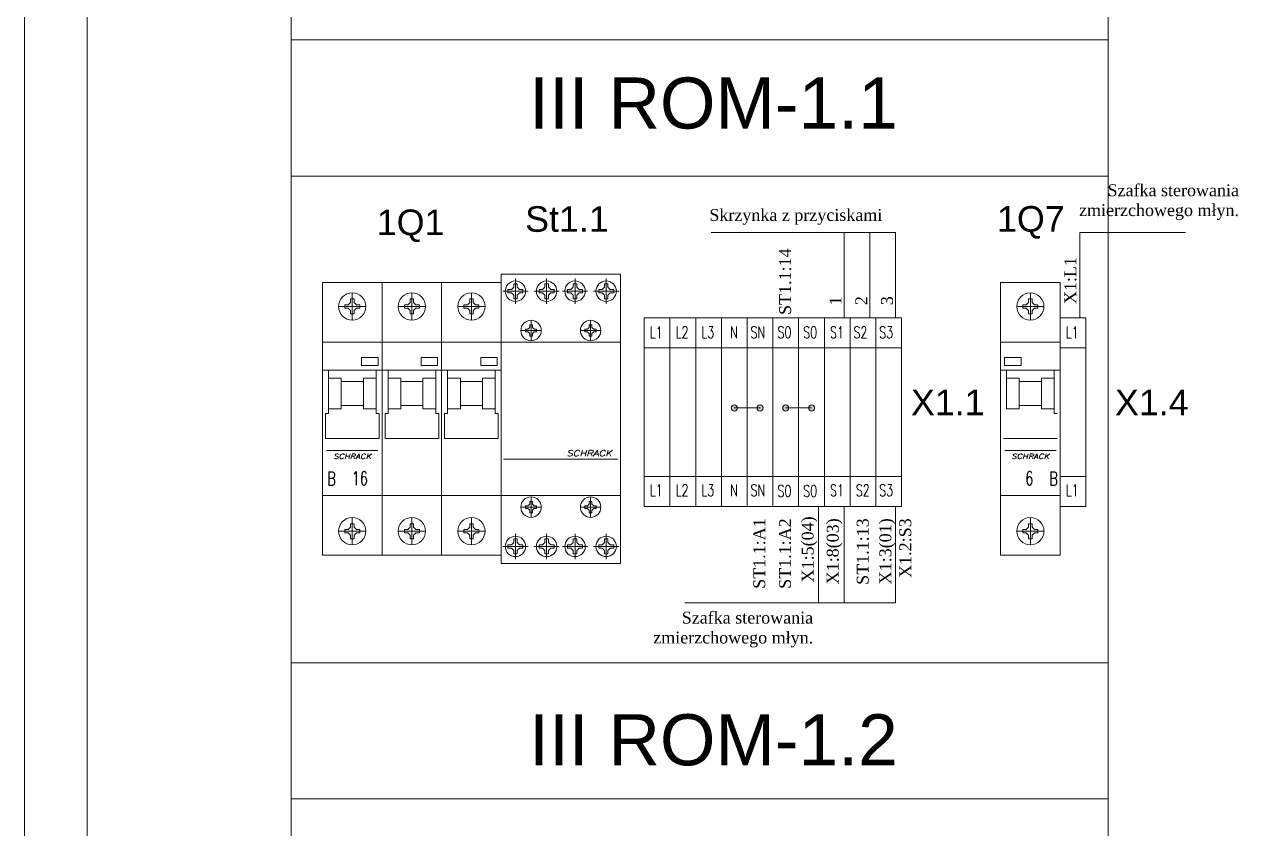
# Model space of a CAD drawing. Header units: millimetres. Extents: x 7130 to 65072, y -4915 to 15466.
# Drawn here: x 53295 to 58365, y 5942 to 9269 of the extents above; entities that cross this region are included whole.
import ezdxf
from ezdxf.enums import TextEntityAlignment as Align

# ---------------------------------------------------------------- set-up
doc = ezdxf.new("R2010")
doc.units = ezdxf.units.MM
doc.header["$LTSCALE"] = 0.3
doc.layers.get('0').update_dxf_attribs({"linetype": 'CONTINUOUS'})
doc.styles.add('Annotative', font='arial.ttf')
doc.styles.add('logo', font='romand.shx', dxfattribs={"oblique": 15, "height": 1.5})
doc.styles.add('OPIS', font='simplex.shx', dxfattribs={"width": 0.7, "height": 4})
doc.styles.get("Standard").update_dxf_attribs({"font": 'romans.shx', "width": 0.7})

msp = doc.modelspace()

# ---------------------------------------------------------------- hatches: boundary and pattern name
at = {"lineweight": 9}
h = msp.add_hatch(dxfattribs=at)
h.set_pattern_fill('ANSI31', color=256, scale=3.522750000000001, angle=45, style=0)
h.set_pattern_definition([(90, (983225643.0854412, 997998657.9204028), (-11.18473125, 2.346622895998962e-15), [])])
h.paths.add_polyline_path([(54690.02858664008, 7891.472536954737), (54690.02858664008, 7858.136560531943), (54758.20241753577, 7858.136560531943), (54758.20241753577, 7891.472536954737)])
h = msp.add_hatch(dxfattribs=at)
h.set_pattern_fill('ANSI31', color=256, scale=3.522750000000001, angle=45, style=0)
h.set_pattern_definition([(90, (983225889.6779413, 997998657.9204028), (-11.18473125, 2.346622895998962e-15), [])])
h.paths.add_polyline_path([(54936.62108664034, 7891.472536954737), (54936.62108664034, 7858.136560531943), (55004.79491753556, 7858.136560531943), (55004.79491753556, 7891.472536954737)])
h = msp.add_hatch(dxfattribs=at)
h.set_pattern_fill('ANSI31', color=256, scale=3.522750000000001, angle=45, style=0)
h.set_pattern_definition([(90, (983226136.2704414, 997998657.9204028), (-11.18473125, 2.346622895998962e-15), [])])
h.paths.add_polyline_path([(55183.21358664014, 7891.472536954737), (55183.21358664014, 7858.136560531943), (55251.38741753582, 7858.136560531943), (55251.38741753582, 7891.472536954737)])
h = msp.add_hatch(dxfattribs=at)
h.set_pattern_fill('ANSI31', color=256, scale=3.522750000000001, angle=45, style=0)
h.set_pattern_definition([(90, (983224919.4125497, 997998657.9204028), (-11.18473125, 2.346622895998962e-15), [])])
h.paths.add_polyline_path([(57351.15800966515, 7891.472536954737), (57351.15800966515, 7858.136560531943), (57419.33184056036, 7858.136560531943), (57419.33184056036, 7891.472536954737)])
h = msp.add_hatch(color=256, dxfattribs=at)
h.dxf.hatch_style = 1
h.paths.add_polyline_path([(56220.026161457, 7682.517952061548, 1), (56245.28586252785, 7682.517952061548, 1)])
h.paths.add_polyline_path([(56326.55412145663, 7682.517952061548, 1), (56351.81382252794, 7682.517952061548, 1)])
h = msp.add_hatch(color=256, dxfattribs=at)
h.dxf.hatch_style = 1
h.paths.add_polyline_path([(56433.08208145719, 7682.517952061548, 1), (56458.34178252757, 7682.517952061548, 1)])
h.paths.add_polyline_path([(56539.61004145682, 7682.517952061548, 1), (56564.86974252766, 7682.517952061548, 1)])

# ---------------------------------------------------------------- linework, layer by layer
for p, q in [((56136.77873939887, 8408.622616363049), (56900.33720115252, 8408.622616363049)), ((56687.28128115233, 8055.352998084942), (56687.28128115233, 8408.622616363049)), ((56793.80924115243, 8055.352998084942), (56793.80924115243, 8408.622616363049)), ((56900.33720115252, 8055.352998084942), (56900.33720115252, 8408.622616363049)), ((57662.9905904099, 8055.352998084942), (57662.9905904099, 8408.622616363049)), ((57662.9905904099, 8408.622616363049), (58100.26598826429, 8408.622616363049)), ((55326.77832409932, 8217.724159424251), (55326.77832409932, 8113.529546092614)), ((55455.76661728608, 8217.724159424251), (55455.76661728608, 8113.529546092614)), ((55573.37082409958, 8217.724159424251), (55573.37082409958, 8113.529546092614)), ((55702.35911728587, 8217.724159424251), (55702.35911728587, 8113.529546092614)), ((54528.19872069272, 7073.91867833602), (54528.19872069272, 8201.198678336019)), ((54528.19872069272, 8201.198678336019), (54774.79122069251, 8201.198678336019)), ((54774.79122069251, 8201.198678336019), (54774.79122069251, 7073.91867833602)), ((54774.79122069251, 7073.91867833602), (54774.79122069251, 8201.198678336019)), ((54774.79122069251, 8201.198678336019), (55021.38372069277, 8201.198678336019)), ((55021.38372069277, 8201.198678336019), (55021.38372069277, 7073.91867833602)), ((55021.38372069277, 8201.198678336019), (55267.97622069303, 8201.198678336019)), ((55267.97622069303, 8201.198678336019), (55267.97622069303, 7073.91867833602)), ((55274.68101743428, 8165.626852758433), (55378.87563076528, 8165.626852758433)), ((55295.77812405775, 8172.883717766817), (55295.77812405775, 8165.626852758433)), ((55309.82305383362, 8172.883717766817), (55295.77812405775, 8172.883717766817)), ((55295.77812405775, 8165.626852758433), (55295.77812405775, 8158.369987750018)), ((55319.52145930153, 8182.582123234461), (55309.82305383362, 8172.883717766817)), ((55319.52145909105, 8196.627052590455), (55319.52145909105, 8182.582123024476)), ((55326.77832409932, 8196.627052590455), (55319.52145909105, 8196.627052590455)), ((55334.03518889804, 8196.627052590455), (55326.77832409932, 8196.627052590455)), ((55334.03518889804, 8182.582123234461), (55334.03518889804, 8196.627052590455)), ((55334.03518889804, 8182.582123234461), (55343.73359436548, 8172.883717766817)), ((55357.77852393134, 8172.883717766817), (55343.73359436548, 8172.883717766817)), ((55357.77852393134, 8165.626852758433), (55357.77852393134, 8172.883717766817)), ((55357.77852393134, 8158.369987750018), (55357.77852393134, 8165.626852758433)), ((55403.66931062011, 8165.626852758433), (55507.86392395158, 8165.626852758433)), ((55424.76641724404, 8172.883717766817), (55424.76641724404, 8165.626852758433)), ((55438.81134701945, 8172.883717766817), (55424.76641724404, 8172.883717766817)), ((55424.76641724404, 8165.626852758433), (55424.76641724404, 8158.369987750018)), ((55448.50975248736, 8182.582123234461), (55438.81134701945, 8172.883717766817)), ((55448.50975227734, 8196.627052590455), (55448.50975227734, 8182.582123024476)), ((55455.76661728608, 8196.627052590455), (55448.50975227734, 8196.627052590455)), ((55463.02348208433, 8196.627052590455), (55455.76661728608, 8196.627052590455)), ((55463.02348208433, 8182.582123234461), (55463.02348208433, 8196.627052590455)), ((55463.02348208433, 8182.582123234461), (55472.72188755177, 8172.883717766817)), ((55486.7668171181, 8172.883717766817), (55472.72188755177, 8172.883717766817)), ((55486.7668171181, 8165.626852758433), (55486.7668171181, 8172.883717766817)), ((55486.7668171181, 8158.369987750018), (55486.7668171181, 8165.626852758433)), ((55521.27351743361, 8165.626852758433), (55625.46813076508, 8165.626852758433)), ((55542.37062405754, 8172.883717766817), (55542.37062405754, 8165.626852758433)), ((55556.41555383388, 8172.883717766817), (55542.37062405754, 8172.883717766817)), ((55542.37062405754, 8165.626852758433), (55542.37062405754, 8158.369987750018)), ((55566.11395930132, 8182.582123234461), (55556.41555383388, 8172.883717766817)), ((55566.11395909131, 8196.627052590455), (55566.11395909131, 8182.582123024476)), ((55573.37082409958, 8196.627052590455), (55566.11395909131, 8196.627052590455)), ((55580.62768889783, 8196.627052590455), (55573.37082409958, 8196.627052590455)), ((55580.62768889783, 8182.582123234461), (55580.62768889783, 8196.627052590455)), ((55580.62768889783, 8182.582123234461), (55590.32609436574, 8172.883717766817)), ((55604.3710239316, 8172.883717766817), (55590.32609436574, 8172.883717766817)), ((55604.3710239316, 8165.626852758433), (55604.3710239316, 8172.883717766817)), ((55604.3710239316, 8158.369987750018), (55604.3710239316, 8165.626852758433)), ((55650.26181061991, 8165.626852758433), (55754.45642395184, 8165.626852758433)), ((55671.35891724384, 8172.883717766817), (55671.35891724384, 8165.626852758433)), ((55685.40384701971, 8172.883717766817), (55671.35891724384, 8172.883717766817)), ((55671.35891724384, 8165.626852758433), (55671.35891724384, 8158.369987750018)), ((55695.10225248715, 8182.582123234461), (55685.40384701971, 8172.883717766817)), ((55695.10225227714, 8196.627052590455), (55695.10225227714, 8182.582123024476)), ((55702.35911728587, 8196.627052590455), (55695.10225227714, 8196.627052590455)), ((55709.61598208459, 8196.627052590455), (55702.35911728587, 8196.627052590455)), ((55709.61598208459, 8182.582123234461), (55709.61598208459, 8196.627052590455)), ((55709.61598208459, 8182.582123234461), (55719.31438755157, 8172.883717766817)), ((55733.35931711789, 8172.883717766817), (55719.31438755157, 8172.883717766817)), ((55733.35931711789, 8165.626852758433), (55733.35931711789, 8172.883717766817)), ((55733.35931711789, 8158.369987750018), (55733.35931711789, 8165.626852758433)), ((57334.5692065084, 7073.91867833602), (57334.5692065084, 8201.198678336019)), ((57581.16170650866, 8201.198678336019), (57334.5692065084, 8201.198678336019)), ((57581.16170650866, 7073.91867833602), (57581.16170650866, 8201.198678336019)), ((54644.23810589459, 8119.516948812059), (54634.53970042669, 8109.818543344416)), ((54644.23810589459, 8133.561878378037), (54644.23810589459, 8119.516948812059)), ((54651.49497069238, 8133.561878378037), (54644.23810589459, 8133.561878378037)), ((54651.49497069238, 8158.925678336003), (54651.49497069238, 8046.19767833603)), ((54658.75183570111, 8133.561878378037), (54651.49497069238, 8133.561878378037)), ((54658.75183570111, 8119.516948602075), (54658.75183570111, 8133.561878378037)), ((54658.7518354911, 8119.516948812059), (54668.45024095854, 8109.818543344416)), ((54890.83060589439, 8119.516948812059), (54881.13220042695, 8109.818543344416)), ((54890.83060589439, 8133.561878378037), (54890.83060589439, 8119.516948812059)), ((54898.08747069264, 8133.561878378037), (54890.83060589439, 8133.561878378037)), ((54898.08747069264, 8158.925678336003), (54898.08747069264, 8046.19767833603)), ((54905.34433570091, 8133.561878378037), (54898.08747069264, 8133.561878378037)), ((54905.34433570091, 8119.516948602075), (54905.34433570091, 8133.561878378037)), ((54905.3443354909, 8119.516948812059), (54915.0427409588, 8109.818543344416)), ((55137.42310589465, 8119.516948812059), (55127.72470042674, 8109.818543344416)), ((55144.67997069244, 8133.561878378037), (55137.42310589465, 8133.561878378037)), ((55137.42310589465, 8133.561878378037), (55137.42310589465, 8119.516948812059)), ((55144.67997069244, 8158.925678336003), (55144.67997069244, 8046.19767833603)), ((55151.93683570117, 8133.561878378037), (55144.67997069244, 8133.561878378037)), ((55151.93683570117, 8119.516948602075), (55151.93683570117, 8133.561878378037)), ((55151.93683549116, 8119.516948812059), (55161.63524095906, 8109.818543344416)), ((55295.77812405775, 8158.369987750018), (55309.82305383362, 8158.369987750018)), ((55319.52145930153, 8148.671582282404), (55309.82305383362, 8158.369987750018)), ((55319.52145909105, 8148.671582492359), (55319.52145909105, 8134.626652716455)), ((55319.52145909105, 8134.626652716455), (55326.77832409932, 8134.626652716455)), ((55326.77832409932, 8134.626652716455), (55334.03518889804, 8134.626652716455)), ((55334.03518889804, 8148.671582282404), (55343.73359436548, 8158.369987750018)), ((55334.03518889804, 8134.626652716455), (55334.03518889804, 8148.671582282404)), ((55343.73359436548, 8158.369987750018), (55357.77852393134, 8158.369987750018)), ((55424.76641724404, 8158.369987750018), (55438.81134701945, 8158.369987750018)), ((55448.50975248736, 8148.671582282404), (55438.81134701945, 8158.369987750018)), ((55448.50975227734, 8148.671582492359), (55448.50975227734, 8134.626652716455)), ((55448.50975227734, 8134.626652716455), (55455.76661728608, 8134.626652716455)), ((55455.76661728608, 8134.626652716455), (55463.02348208433, 8134.626652716455)), ((55463.02348208433, 8148.671582282404), (55472.72188755177, 8158.369987750018)), ((55463.02348208433, 8134.626652716455), (55463.02348208433, 8148.671582282404)), ((55472.72188755177, 8158.369987750018), (55486.7668171181, 8158.369987750018)), ((55542.37062405754, 8158.369987750018), (55556.41555383388, 8158.369987750018)), ((55566.11395930132, 8148.671582282404), (55556.41555383388, 8158.369987750018)), ((55566.11395909131, 8148.671582492359), (55566.11395909131, 8134.626652716455)), ((55566.11395909131, 8134.626652716455), (55573.37082409958, 8134.626652716455)), ((55573.37082409958, 8134.626652716455), (55580.62768889783, 8134.626652716455)), ((55580.62768889783, 8148.671582282404), (55590.32609436574, 8158.369987750018)), ((55580.62768889783, 8134.626652716455), (55580.62768889783, 8148.671582282404)), ((55590.32609436574, 8158.369987750018), (55604.3710239316, 8158.369987750018)), ((55671.35891724384, 8158.369987750018), (55685.40384701971, 8158.369987750018)), ((55695.10225248715, 8148.671582282404), (55685.40384701971, 8158.369987750018)), ((55695.10225227714, 8148.671582492359), (55695.10225227714, 8134.626652716455)), ((55695.10225227714, 8134.626652716455), (55702.35911728587, 8134.626652716455)), ((55702.35911728587, 8134.626652716455), (55709.61598208459, 8134.626652716455)), ((55709.61598208459, 8148.671582282404), (55719.31438755157, 8158.369987750018)), ((55709.61598208459, 8134.626652716455), (55709.61598208459, 8148.671582282404)), ((55719.31438755157, 8158.369987750018), (55733.35931711789, 8158.369987750018)), ((57450.60859170981, 8119.516948812059), (57440.91018624237, 8109.818543344416)), ((57450.60859150026, 8119.516948602075), (57450.60859150026, 8133.561878378037)), ((57450.60859150026, 8133.561878378037), (57457.86545650807, 8133.561878378037)), ((57457.86545650807, 8158.925678336003), (57457.86545650807, 8046.19767833603)), ((57457.86545650807, 8133.561878378037), (57465.12232130679, 8133.561878378037)), ((57465.12232130679, 8133.561878378037), (57465.12232130679, 8119.516948812059)), ((57465.12232130679, 8119.516948812059), (57474.82072677469, 8109.818543344416)), ((54707.85897069244, 8102.56167833606), (54595.13097069279, 8102.56167833606)), ((54634.53970042669, 8109.818543344416), (54620.49477086036, 8109.818543344416)), ((54620.49477086036, 8109.818543344416), (54620.49477086036, 8102.56167833606)), ((54620.49477086036, 8102.56167833606), (54620.49477086036, 8095.304813327646)), ((54620.49477086036, 8095.304813327646), (54634.53970042669, 8095.304813327646)), ((54644.23810589459, 8085.606407860032), (54634.53970042669, 8095.304813327646)), ((54644.23810589459, 8085.606407860032), (54644.23810589459, 8071.561478504038)), ((54644.23810589459, 8071.561478504038), (54651.49497069238, 8071.561478504038)), ((54651.49497069238, 8071.561478504038), (54658.75183570111, 8071.561478504038)), ((54658.7518354911, 8085.606407860032), (54668.45024095854, 8095.304813327646)), ((54658.75183570111, 8071.561478504038), (54658.75183570111, 8085.606408069987)), ((54682.49517073442, 8109.818543344416), (54668.45024095854, 8109.818543344416)), ((54668.45024095854, 8095.304813327646), (54682.49517073442, 8095.304813327646)), ((54682.49517073442, 8102.56167833606), (54682.49517073442, 8109.818543344416)), ((54682.49517073442, 8095.304813327646), (54682.49517073442, 8102.56167833606)), ((54954.4514706927, 8102.56167833606), (54841.72347069305, 8102.56167833606)), ((54881.13220042695, 8109.818543344416), (54867.08727086062, 8109.818543344416)), ((54867.08727086062, 8109.818543344416), (54867.08727086062, 8102.56167833606)), ((54867.08727086062, 8102.56167833606), (54867.08727086062, 8095.304813327646)), ((54867.08727086062, 8095.304813327646), (54881.13220042695, 8095.304813327646)), ((54890.83060589439, 8085.606407860032), (54881.13220042695, 8095.304813327646)), ((54890.83060589439, 8085.606407860032), (54890.83060589439, 8071.561478504038)), ((54890.83060589439, 8071.561478504038), (54898.08747069264, 8071.561478504038)), ((54898.08747069264, 8071.561478504038), (54905.34433570091, 8071.561478504038)), ((54905.3443354909, 8085.606407860032), (54915.0427409588, 8095.304813327646)), ((54905.34433570091, 8071.561478504038), (54905.34433570091, 8085.606408069987)), ((54929.08767073468, 8109.818543344416), (54915.0427409588, 8109.818543344416)), ((54915.0427409588, 8095.304813327646), (54929.08767073468, 8095.304813327646)), ((54929.08767073468, 8102.56167833606), (54929.08767073468, 8109.818543344416)), ((54929.08767073468, 8095.304813327646), (54929.08767073468, 8102.56167833606)), ((55201.0439706925, 8102.56167833606), (55088.31597069284, 8102.56167833606)), ((55113.67977086041, 8109.818543344416), (55113.67977086041, 8102.56167833606)), ((55127.72470042674, 8109.818543344416), (55113.67977086041, 8109.818543344416)), ((55113.67977086041, 8102.56167833606), (55113.67977086041, 8095.304813327646)), ((55113.67977086041, 8095.304813327646), (55127.72470042674, 8095.304813327646)), ((55137.42310589465, 8085.606407860032), (55127.72470042674, 8095.304813327646)), ((55137.42310589465, 8085.606407860032), (55137.42310589465, 8071.561478504038)), ((55137.42310589465, 8071.561478504038), (55144.67997069244, 8071.561478504038)), ((55144.67997069244, 8071.561478504038), (55151.93683570117, 8071.561478504038)), ((55151.93683549116, 8085.606407860032), (55161.63524095906, 8095.304813327646)), ((55151.93683570117, 8071.561478504038), (55151.93683570117, 8085.606408069987)), ((55175.68017073447, 8109.818543344416), (55161.63524095906, 8109.818543344416)), ((55161.63524095906, 8095.304813327646), (55175.68017073447, 8095.304813327646)), ((55175.68017073447, 8102.56167833606), (55175.68017073447, 8109.818543344416)), ((55175.68017073447, 8095.304813327646), (55175.68017073447, 8102.56167833606)), ((57401.50145650801, 8102.56167833606), (57514.22945650859, 8102.56167833606)), ((57426.86525646603, 8109.818543344416), (57440.91018624237, 8109.818543344416)), ((57426.86525646603, 8102.56167833606), (57426.86525646603, 8109.818543344416)), ((57426.86525646603, 8095.304813327646), (57426.86525646603, 8102.56167833606)), ((57440.91018624237, 8095.304813327646), (57426.86525646603, 8095.304813327646)), ((57450.60859170981, 8085.606407860032), (57440.91018624237, 8095.304813327646)), ((57450.60859150026, 8071.561478504038), (57450.60859150026, 8085.606408069987)), ((57457.86545650807, 8071.561478504038), (57450.60859150026, 8071.561478504038)), ((57465.12232130679, 8071.561478504038), (57457.86545650807, 8071.561478504038)), ((57465.12232130679, 8085.606407860032), (57474.82072677469, 8095.304813327646)), ((57465.12232130679, 8085.606407860032), (57465.12232130679, 8071.561478504038)), ((57474.82072677469, 8109.818543344416), (57488.86565634009, 8109.818543344416)), ((57488.86565634009, 8095.304813327646), (57474.82072677469, 8095.304813327646)), ((57488.86565634009, 8109.818543344416), (57488.86565634009, 8102.56167833606)), ((57488.86565634009, 8102.56167833606), (57488.86565634009, 8095.304813327646)), ((55385.82816021476, 8015.634922748897), (55378.55213510297, 8008.358897636645)), ((55385.82816021476, 8026.171836322756), (55385.82816021476, 8015.634922748897)), ((55391.2724706927, 8026.171836322756), (55385.82816021476, 8026.171836322756)), ((55391.2724706927, 8045.200494801131), (55391.2724706927, 7960.628679201531)), ((55396.71678132802, 8026.171836322756), (55391.2724706927, 8026.171836322756)), ((55396.71678132802, 8015.634922591213), (55396.71678132802, 8026.171836322756)), ((55396.71678117063, 8015.634922748897), (55403.99280628242, 8008.358897636645)), ((55632.42066021456, 8015.634922748897), (55625.14463510277, 8008.358897636645)), ((55632.42066021456, 8026.171836322756), (55632.42066021456, 8015.634922748897)), ((55637.86497069249, 8026.171836322756), (55632.42066021456, 8026.171836322756)), ((55637.86497069249, 8045.200494801131), (55637.86497069249, 7960.628679201531)), ((55643.30928132829, 8026.171836322756), (55637.86497069249, 8026.171836322756)), ((55643.30928132829, 8015.634922591213), (55643.30928132829, 8026.171836322756)), ((55643.30928117089, 8015.634922748897), (55650.58530628268, 8008.358897636645)), ((56498.924437251, 8055.352998084942), (56605.45239725063, 8055.352998084942)), ((55433.55837849254, 8002.914587001345), (55348.98656289285, 8002.914587001345)), ((55378.55213510297, 8008.358897636645), (55368.01522152877, 8008.358897636645)), ((55368.01522152877, 8008.358897636645), (55368.01522152877, 8002.914587001345)), ((55368.01522152877, 8002.914587001345), (55368.01522152877, 7997.470276366046)), ((55368.01522152877, 7997.470276366046), (55378.55213510297, 7997.470276366046)), ((55385.82816021476, 7990.194251253793), (55378.55213510297, 7997.470276366046)), ((55385.82816021476, 7990.194251253793), (55385.82816021476, 7979.657337837183)), ((55385.82816021476, 7979.657337837183), (55391.2724706927, 7979.657337837183)), ((55391.2724706927, 7979.657337837183), (55396.71678132802, 7979.657337837183)), ((55396.71678117063, 7990.194251253793), (55403.99280628242, 7997.470276366046)), ((55396.71678132802, 7979.657337837183), (55396.71678132802, 7990.194251411449)), ((55414.52972001402, 8008.358897636645), (55403.99280628242, 8008.358897636645)), ((55403.99280628242, 7997.470276366046), (55414.52972001402, 7997.470276366046)), ((55414.52972001402, 8002.914587001345), (55414.52972001402, 8008.358897636645)), ((55414.52972001402, 7997.470276366046), (55414.52972001402, 8002.914587001345)), ((55680.1508784928, 8002.914587001345), (55595.57906289265, 8002.914587001345)), ((55625.14463510277, 8008.358897636645), (55614.60772152856, 8008.358897636645)), ((55614.60772152856, 8008.358897636645), (55614.60772152856, 8002.914587001345)), ((55614.60772152856, 8002.914587001345), (55614.60772152856, 7997.470276366046)), ((55614.60772152856, 7997.470276366046), (55625.14463510277, 7997.470276366046)), ((55632.42066021456, 7990.194251253793), (55625.14463510277, 7997.470276366046)), ((55632.42066021456, 7990.194251253793), (55632.42066021456, 7979.657337837183)), ((55632.42066021456, 7979.657337837183), (55637.86497069249, 7979.657337837183)), ((55637.86497069249, 7979.657337837183), (55643.30928132829, 7979.657337837183)), ((55643.30928117089, 7990.194251253793), (55650.58530628268, 7997.470276366046)), ((55643.30928132829, 7979.657337837183), (55643.30928132829, 7990.194251411449)), ((55661.12222001381, 8008.358897636645), (55650.58530628268, 8008.358897636645)), ((55650.58530628268, 7997.470276366046), (55661.12222001381, 7997.470276366046)), ((55661.12222001381, 8002.914587001345), (55661.12222001381, 8008.358897636645)), ((55661.12222001381, 7997.470276366046), (55661.12222001381, 8002.914587001345)), ((54528.19872069272, 7954.863813462085), (54774.79122069251, 7954.863813462085)), ((54774.79122069251, 7954.863813462085), (55021.38372069277, 7954.863813462085)), ((55021.38372069277, 7954.863813462085), (55267.97622069303, 7954.863813462085)), ((55514.56872069283, 7954.606178336224), (55267.97622069303, 7954.606178336224)), ((55761.16122069262, 7954.606178336224), (55514.56872069283, 7954.606178336224)), ((55859.7566772509, 7931.070378084929), (55966.28463725053, 7931.070378084929)), ((55966.28463725053, 7931.070378084929), (56072.81259725109, 7931.070378084929)), ((56072.81259725109, 7931.070378084929), (56179.34055725072, 7931.070378084929)), ((56179.34055725072, 7931.070378084929), (56285.86851725081, 7931.070378084929)), ((56285.86851725081, 7931.070378084929), (56392.39647725091, 7931.070378084929)), ((56392.39647725091, 7931.070378084929), (56498.924437251, 7931.070378084929)), ((56498.924437251, 7931.070378084929), (56605.45239725063, 7931.070378084929)), ((56605.45239725063, 7931.070378084929), (56711.98035725072, 7931.070378084929)), ((56711.98035725072, 7931.070378084929), (56818.50831725082, 7931.070378084929)), ((56818.50831725082, 7931.070378084929), (56925.03627725091, 7931.070378084929)), ((57581.16170650866, 7954.863813462085), (57334.5692065084, 7954.863813462085)), ((57581.16170650866, 7931.070378084929), (57687.68966650829, 7931.070378084929)), ((54528.19872090273, 7839.059978294041), (54774.79122069251, 7839.059978294041)), ((54552.85797069274, 7839.059978294041), (54552.85797069274, 7678.985236682085)), ((54750.13197069248, 7839.059978294041), (54750.13197069248, 7678.985236682085)), ((54774.79122090299, 7839.059978294041), (55021.38372069277, 7839.059978294041)), ((54799.450470693, 7839.059978294041), (54799.450470693, 7678.985236682085)), ((54996.72447069274, 7839.059978294041), (54996.72447069274, 7678.985236682085)), ((55021.38372090278, 7839.059978294041), (55267.97622069303, 7839.059978294041)), ((55046.0429706928, 7839.059978294041), (55046.0429706928, 7678.985236682085)), ((55243.31697069301, 7839.059978294041), (55243.31697069301, 7678.985236682085)), ((57581.16170629865, 7839.059978294041), (57334.5692065084, 7839.059978294041)), ((57359.22845650843, 7839.059978294041), (57359.22845650843, 7678.985236682085)), ((57556.50245650864, 7839.059978294041), (57556.50245650864, 7678.985236682085)), ((54605.6992206928, 7805.804236682103), (54552.85797069274, 7805.804236682103)), ((54605.6992206928, 7791.713236682088), (54605.6992206928, 7805.804236682103)), ((54605.6992206928, 7791.713236682088), (54605.6992206928, 7693.0762366821)), ((54605.6992206928, 7791.713236682088), (54697.29072069243, 7791.713236682088)), ((54697.29072069243, 7791.713236682088), (54697.29072069243, 7805.804236682103)), ((54697.29072069243, 7805.804236682103), (54750.13197069248, 7805.804236682103)), ((54697.29072069243, 7791.713236682088), (54697.29072069243, 7693.0762366821)), ((54852.29172069306, 7805.804236682103), (54799.450470693, 7805.804236682103)), ((54852.29172069306, 7791.713236682088), (54852.29172069306, 7805.804236682103)), ((54852.29172069306, 7791.713236682088), (54852.29172069306, 7693.0762366821)), ((54852.29172069306, 7791.713236682088), (54943.88322069269, 7791.713236682088)), ((54943.88322069269, 7791.713236682088), (54943.88322069269, 7805.804236682103)), ((54943.88322069269, 7805.804236682103), (54996.72447069274, 7805.804236682103)), ((54943.88322069269, 7791.713236682088), (54943.88322069269, 7693.0762366821)), ((55098.88422069239, 7805.804236682103), (55046.0429706928, 7805.804236682103)), ((55098.88422069239, 7791.713236682088), (55098.88422069239, 7805.804236682103)), ((55098.88422069239, 7791.713236682088), (55190.47572069248, 7791.713236682088)), ((55098.88422069239, 7791.713236682088), (55098.88422069239, 7693.0762366821)), ((55190.47572069248, 7805.804236682103), (55243.31697069301, 7805.804236682103)), ((55190.47572069248, 7791.713236682088), (55190.47572069248, 7805.804236682103)), ((55190.47572069248, 7791.713236682088), (55190.47572069248, 7693.0762366821)), ((57412.06970650802, 7805.804236682103), (57359.22845650843, 7805.804236682103)), ((57412.06970650802, 7791.713236682117), (57412.06970650802, 7805.804236682103)), ((57412.06970650802, 7791.713236682117), (57412.06970650802, 7693.0762366821)), ((57503.66120650858, 7791.713236682117), (57412.06970650802, 7791.713236682117)), ((57503.66120650858, 7791.713236682117), (57503.66120650858, 7805.804236682103)), ((57503.66120650858, 7805.804236682103), (57556.50245650864, 7805.804236682103)), ((57503.66120650858, 7791.713236682117), (57503.66120650858, 7693.0762366821)), ((54540.5283456925, 7660.222585653479), (54540.5283456925, 7556.648441496829)), ((54552.85797069274, 7660.222585653479), (54540.5283456925, 7660.222585653479)), ((54605.6992206928, 7678.985236682085), (54552.85797069274, 7678.985236682085)), ((54552.85797069274, 7660.222585653479), (54552.85797069274, 7678.985236682085)), ((54605.6992206928, 7693.0762366821), (54605.6992206928, 7678.985236682085)), ((54605.6992206928, 7693.0762366821), (54697.29072069243, 7693.0762366821)), ((54697.29072069243, 7693.0762366821), (54697.29072069243, 7678.985236682085)), ((54697.29072069243, 7678.985236682085), (54750.13197069248, 7678.985236682085)), ((54750.13197069248, 7660.222585653479), (54750.13197069248, 7678.985236682085)), ((54750.13197069248, 7660.222585653479), (54762.46159569273, 7660.222585653479)), ((54762.46159569273, 7660.222585653479), (54762.46159569273, 7556.648441496829)), ((54787.12084569276, 7660.222585653479), (54787.12084569276, 7556.648441496829)), ((54799.450470693, 7660.222585653479), (54787.12084569276, 7660.222585653479)), ((54852.29172069306, 7678.985236682085), (54799.450470693, 7678.985236682085)), ((54799.450470693, 7660.222585653479), (54799.450470693, 7678.985236682085)), ((54852.29172069306, 7693.0762366821), (54852.29172069306, 7678.985236682085)), ((54852.29172069306, 7693.0762366821), (54943.88322069269, 7693.0762366821)), ((54943.88322069269, 7693.0762366821), (54943.88322069269, 7678.985236682085)), ((54943.88322069269, 7678.985236682085), (54996.72447069274, 7678.985236682085)), ((54996.72447069274, 7660.222585653479), (54996.72447069274, 7678.985236682085)), ((54996.72447069274, 7660.222585653479), (55009.05409569299, 7660.222585653479)), ((55009.05409569299, 7660.222585653479), (55009.05409569299, 7556.648441496829)), ((55033.71334569302, 7660.222585653479), (55033.71334569302, 7556.648441496829)), ((55046.0429706928, 7660.222585653479), (55033.71334569302, 7660.222585653479)), ((55046.0429706928, 7660.222585653479), (55046.0429706928, 7678.985236682085)), ((55098.88422069239, 7678.985236682085), (55046.0429706928, 7678.985236682085)), ((55098.88422069239, 7693.0762366821), (55190.47572069248, 7693.0762366821)), ((55098.88422069239, 7693.0762366821), (55098.88422069239, 7678.985236682085)), ((55190.47572069248, 7693.0762366821), (55190.47572069248, 7678.985236682085)), ((55190.47572069248, 7678.985236682085), (55243.31697069301, 7678.985236682085)), ((55243.31697069301, 7660.222585653479), (55243.31697069301, 7678.985236682085)), ((55243.31697069301, 7660.222585653479), (55255.64659569279, 7660.222585653479)), ((55255.64659569279, 7660.222585653479), (55255.64659569279, 7556.648441496829)), ((56232.65601199219, 7682.517952061578), (56339.18397199229, 7682.517952061578)), ((56445.71193199238, 7682.517952061578), (56552.23989199247, 7682.517952061578)), ((57412.06970650802, 7678.985236682085), (57359.22845650843, 7678.985236682085)), ((57412.06970650802, 7693.0762366821), (57412.06970650802, 7678.985236682085)), ((57503.66120650858, 7693.0762366821), (57412.06970650802, 7693.0762366821)), ((57503.66120650858, 7693.0762366821), (57503.66120650858, 7678.985236682085)), ((57503.66120650858, 7678.985236682085), (57556.50245650864, 7678.985236682085)), ((57556.50245650864, 7660.222585653479), (57556.50245650864, 7678.985236682085)), ((57556.50245650864, 7660.222585653479), (57568.83208150842, 7660.222585653479)), ((54540.5283456925, 7556.648441496829), (54762.46159569273, 7556.648441286845)), ((54787.12084569276, 7556.648441496829), (55009.05409569299, 7556.648441286845)), ((55033.71334569302, 7556.648441496829), (55255.64659569279, 7556.648441286845)), ((57568.83208150842, 7556.648441496829), (57346.89883150865, 7556.648441286845)), ((54545.03226625879, 7506.766502137965), (54757.60729315231, 7506.766501927952)), ((57564.32816094259, 7506.766502137965), (57351.75313404814, 7506.766501927952)), ((55277.21603807347, 7470.548557883216), (55504.28973009536, 7470.548557883216)), ((55504.28973009536, 7470.548557883216), (55750.88223009516, 7470.548557883216)), ((55859.7566772509, 7398.430578084924), (55966.28463725053, 7398.430578084924)), ((55966.28463725053, 7398.430578084924), (56072.81259725109, 7398.430578084924)), ((56072.81259725109, 7398.430578084924), (56179.34055725072, 7398.430578084924)), ((56179.34055725072, 7398.430578084924), (56285.86851725081, 7398.430578084924)), ((56285.86851725081, 7398.430578084924), (56392.39647725091, 7398.430578084924)), ((56392.39647725091, 7398.430578084924), (56498.924437251, 7398.430578084924)), ((56498.924437251, 7398.430578084924), (56605.45239725063, 7398.430578084924)), ((56605.45239725063, 7398.430578084924), (56711.98035725072, 7398.430578084924)), ((56711.98035725072, 7398.430578084924), (56818.50831725082, 7398.430578084924)), ((56818.50831725082, 7398.430578084924), (56925.03627725091, 7398.430578084924)), ((57581.16170650866, 7398.430578084924), (57687.68966650829, 7398.430578084924)), ((54774.79122069251, 7320.511178336019), (54528.19872069272, 7320.511178336019)), ((55021.38372069277, 7320.511178336019), (54774.79122069251, 7320.511178336019)), ((55267.97622069303, 7320.511178336019), (55021.38372069277, 7320.511178336019)), ((55514.56872069283, 7320.511178336252), (55267.97622069303, 7320.511178336252)), ((55391.2724706927, 7229.916861870966), (55391.2724706927, 7314.488677470508)), ((55761.16122069262, 7320.511178336252), (55514.56872069283, 7320.511178336252)), ((55637.86497069249, 7229.916861870966), (55637.86497069249, 7314.488677470508)), ((57334.5692065084, 7320.511178336019), (57581.16170650866, 7320.511178336019)), ((55433.55837849254, 7272.202769670752), (55348.98656289285, 7272.202769670752)), ((55368.01522152877, 7272.202769670752), (55368.01522152877, 7277.647080306022)), ((55368.01522152877, 7277.647080306022), (55378.55213510297, 7277.647080306022)), ((55368.01522152877, 7266.758459035453), (55368.01522152877, 7272.202769670752)), ((55378.55213510297, 7266.758459035453), (55368.01522152877, 7266.758459035453)), ((55385.82816021476, 7284.923105418275), (55378.55213510297, 7277.647080306022)), ((55385.82816021476, 7259.482433923171), (55378.55213510297, 7266.758459035453)), ((55385.82816021476, 7295.460018834885), (55391.2724706927, 7295.460018834885)), ((55385.82816021476, 7284.923105418275), (55385.82816021476, 7295.460018834885)), ((55385.82816021476, 7248.945520349283), (55385.82816021476, 7259.482433923171)), ((55391.2724706927, 7295.460018834885), (55396.71678132802, 7295.460018834885)), ((55396.71678132802, 7295.460018834885), (55396.71678132802, 7284.923105260619)), ((55396.71678117063, 7284.923105418275), (55403.99280628242, 7277.647080306022)), ((55396.71678117063, 7259.482433923171), (55403.99280628242, 7266.758459035453)), ((55396.71678132802, 7259.482434080885), (55396.71678132802, 7248.945520349283)), ((55403.99280628242, 7277.647080306022), (55414.52972001402, 7277.647080306022)), ((55414.52972001402, 7266.758459035453), (55403.99280628242, 7266.758459035453)), ((55414.52972001402, 7277.647080306022), (55414.52972001402, 7272.202769670752)), ((55414.52972001402, 7272.202769670752), (55414.52972001402, 7266.758459035453)), ((55680.1508784928, 7272.202769670752), (55595.57906289265, 7272.202769670752)), ((55614.60772152856, 7272.202769670752), (55614.60772152856, 7277.647080306022)), ((55614.60772152856, 7277.647080306022), (55625.14463510277, 7277.647080306022)), ((55614.60772152856, 7266.758459035453), (55614.60772152856, 7272.202769670752)), ((55625.14463510277, 7266.758459035453), (55614.60772152856, 7266.758459035453)), ((55632.42066021456, 7284.923105418275), (55625.14463510277, 7277.647080306022)), ((55632.42066021456, 7259.482433923171), (55625.14463510277, 7266.758459035453)), ((55632.42066021456, 7295.460018834885), (55637.86497069249, 7295.460018834885)), ((55632.42066021456, 7284.923105418275), (55632.42066021456, 7295.460018834885)), ((55632.42066021456, 7248.945520349283), (55632.42066021456, 7259.482433923171)), ((55637.86497069249, 7295.460018834885), (55643.30928132829, 7295.460018834885)), ((55643.30928132829, 7295.460018834885), (55643.30928132829, 7284.923105260619)), ((55643.30928117089, 7284.923105418275), (55650.58530628268, 7277.647080306022)), ((55643.30928117089, 7259.482433923171), (55650.58530628268, 7266.758459035453)), ((55643.30928132829, 7259.482434080885), (55643.30928132829, 7248.945520349283)), ((55650.58530628268, 7277.647080306022), (55661.12222001381, 7277.647080306022)), ((55661.12222001381, 7266.758459035453), (55650.58530628268, 7266.758459035453)), ((55661.12222001381, 7277.647080306022), (55661.12222001381, 7272.202769670752)), ((55661.12222001381, 7272.202769670752), (55661.12222001381, 7266.758459035453)), ((56498.924437251, 7274.147958084912), (56605.45239725063, 7274.147958084912)), ((56580.7533211527, 6875.592314836831), (56580.7533211527, 7274.147958084912)), ((56687.28128115233, 6875.592314836831), (56687.28128115233, 7274.147958084912)), ((56900.33720115252, 6875.592314836831), (56900.33720115252, 7274.147958084912)), ((54644.23810589459, 7203.555878168059), (54651.49497069238, 7203.555878168059)), ((54644.23810589459, 7189.510948812065), (54644.23810589459, 7203.555878168059)), ((54651.49497069238, 7116.191678336036), (54651.49497069238, 7228.919678336038)), ((54651.49497069238, 7203.555878168059), (54658.75183570111, 7203.555878168059)), ((54658.75183570111, 7203.555878168059), (54658.75183570111, 7189.510948602081)), ((54890.83060589439, 7203.555878168059), (54898.08747069264, 7203.555878168059)), ((54890.83060589439, 7189.510948812065), (54890.83060589439, 7203.555878168059)), ((54898.08747069264, 7116.191678336036), (54898.08747069264, 7228.919678336038)), ((54898.08747069264, 7203.555878168059), (54905.34433570091, 7203.555878168059)), ((54905.34433570091, 7203.555878168059), (54905.34433570091, 7189.510948602081)), ((55137.42310589465, 7189.510948812065), (55137.42310589465, 7203.555878168059)), ((55137.42310589465, 7203.555878168059), (55144.67997069244, 7203.555878168059)), ((55144.67997069244, 7116.191678336036), (55144.67997069244, 7228.919678336038)), ((55144.67997069244, 7203.555878168059), (55151.93683570117, 7203.555878168059)), ((55151.93683570117, 7203.555878168059), (55151.93683570117, 7189.510948602081)), ((55391.2724706927, 7248.945520349283), (55385.82816021476, 7248.945520349283)), ((55396.71678132802, 7248.945520349283), (55391.2724706927, 7248.945520349283)), ((55637.86497069249, 7248.945520349283), (55632.42066021456, 7248.945520349283)), ((55643.30928132829, 7248.945520349283), (55637.86497069249, 7248.945520349283)), ((57457.86545650807, 7203.555878168059), (57450.60859150026, 7203.555878168059)), ((57450.60859150026, 7203.555878168059), (57450.60859150026, 7189.510948602081)), ((57457.86545650807, 7116.191678336036), (57457.86545650807, 7228.919678336038)), ((57465.12232130679, 7203.555878168059), (57457.86545650807, 7203.555878168059)), ((57465.12232130679, 7189.510948812065), (57465.12232130679, 7203.555878168059)), ((54707.85897069244, 7172.555678336037), (54595.13097069279, 7172.555678336037)), ((54620.49477086036, 7172.555678336037), (54620.49477086036, 7179.812543344422)), ((54620.49477086036, 7179.812543344422), (54634.53970042669, 7179.812543344422)), ((54620.49477086036, 7165.298813327623), (54620.49477086036, 7172.555678336037)), ((54634.53970042669, 7165.298813327623), (54620.49477086036, 7165.298813327623)), ((54644.23810589459, 7189.510948812065), (54634.53970042669, 7179.812543344422)), ((54644.23810589459, 7155.60040785998), (54634.53970042669, 7165.298813327623)), ((54644.23810589459, 7141.555478294031), (54644.23810589459, 7155.60040785998)), ((54658.7518354911, 7189.510948812065), (54668.45024095854, 7179.812543344422)), ((54658.7518354911, 7155.60040785998), (54668.45024095854, 7165.298813327623)), ((54658.75183570111, 7155.600408069964), (54658.75183570111, 7141.555478294031)), ((54668.45024095854, 7179.812543344422), (54682.49517073442, 7179.812543344422)), ((54682.49517073442, 7165.298813327623), (54668.45024095854, 7165.298813327623)), ((54682.49517073442, 7179.812543344422), (54682.49517073442, 7172.555678336037)), ((54682.49517073442, 7172.555678336037), (54682.49517073442, 7165.298813327623)), ((54954.4514706927, 7172.555678336037), (54841.72347069305, 7172.555678336037)), ((54867.08727086062, 7172.555678336037), (54867.08727086062, 7179.812543344422)), ((54867.08727086062, 7179.812543344422), (54881.13220042695, 7179.812543344422)), ((54867.08727086062, 7165.298813327623), (54867.08727086062, 7172.555678336037)), ((54881.13220042695, 7165.298813327623), (54867.08727086062, 7165.298813327623)), ((54890.83060589439, 7189.510948812065), (54881.13220042695, 7179.812543344422)), ((54890.83060589439, 7155.60040785998), (54881.13220042695, 7165.298813327623)), ((54890.83060589439, 7141.555478294031), (54890.83060589439, 7155.60040785998)), ((54905.3443354909, 7189.510948812065), (54915.0427409588, 7179.812543344422)), ((54905.3443354909, 7155.60040785998), (54915.0427409588, 7165.298813327623)), ((54905.34433570091, 7155.600408069964), (54905.34433570091, 7141.555478294031)), ((54915.0427409588, 7179.812543344422), (54929.08767073468, 7179.812543344422)), ((54929.08767073468, 7165.298813327623), (54915.0427409588, 7165.298813327623)), ((54929.08767073468, 7179.812543344422), (54929.08767073468, 7172.555678336037)), ((54929.08767073468, 7172.555678336037), (54929.08767073468, 7165.298813327623)), ((55201.0439706925, 7172.555678336037), (55088.31597069284, 7172.555678336037)), ((55113.67977086041, 7179.812543344422), (55127.72470042674, 7179.812543344422)), ((55113.67977086041, 7172.555678336037), (55113.67977086041, 7179.812543344422)), ((55113.67977086041, 7165.298813327623), (55113.67977086041, 7172.555678336037)), ((55127.72470042674, 7165.298813327623), (55113.67977086041, 7165.298813327623)), ((55137.42310589465, 7189.510948812065), (55127.72470042674, 7179.812543344422)), ((55137.42310589465, 7155.60040785998), (55127.72470042674, 7165.298813327623)), ((55137.42310589465, 7141.555478294031), (55137.42310589465, 7155.60040785998)), ((55151.93683549116, 7189.510948812065), (55161.63524095906, 7179.812543344422)), ((55151.93683549116, 7155.60040785998), (55161.63524095906, 7165.298813327623)), ((55151.93683570117, 7155.600408069964), (55151.93683570117, 7141.555478294031)), ((55161.63524095906, 7179.812543344422), (55175.68017073447, 7179.812543344422)), ((55175.68017073447, 7165.298813327623), (55161.63524095906, 7165.298813327623)), ((55175.68017073447, 7179.812543344422), (55175.68017073447, 7172.555678336037)), ((55175.68017073447, 7172.555678336037), (55175.68017073447, 7165.298813327623)), ((55326.77832409932, 7057.393197247817), (55326.77832409932, 7161.587810579455)), ((55455.76661728608, 7057.393197247817), (55455.76661728608, 7161.587810579455)), ((55573.37082409958, 7057.393197247817), (55573.37082409958, 7161.587810579455)), ((55702.35911728587, 7057.393197247817), (55702.35911728587, 7161.587810579455)), ((57401.50145650801, 7172.555678336037), (57514.22945650859, 7172.555678336037)), ((57426.86525646603, 7179.812543344422), (57426.86525646603, 7172.555678336037)), ((57440.91018624237, 7179.812543344422), (57426.86525646603, 7179.812543344422)), ((57426.86525646603, 7172.555678336037), (57426.86525646603, 7165.298813327623)), ((57426.86525646603, 7165.298813327623), (57440.91018624237, 7165.298813327623)), ((57450.60859170981, 7189.510948812065), (57440.91018624237, 7179.812543344422)), ((57450.60859170981, 7155.60040785998), (57440.91018624237, 7165.298813327623)), ((57450.60859150026, 7155.600408069964), (57450.60859150026, 7141.555478294031)), ((57465.12232130679, 7189.510948812065), (57474.82072677469, 7179.812543344422)), ((57465.12232130679, 7155.60040785998), (57474.82072677469, 7165.298813327623)), ((57465.12232130679, 7141.555478294031), (57465.12232130679, 7155.60040785998)), ((57488.86565634009, 7179.812543344422), (57474.82072677469, 7179.812543344422)), ((57474.82072677469, 7165.298813327623), (57488.86565634009, 7165.298813327623)), ((57488.86565634009, 7172.555678336037), (57488.86565634009, 7179.812543344422)), ((57488.86565634009, 7165.298813327623), (57488.86565634009, 7172.555678336037)), ((54651.49497069238, 7141.555478294031), (54644.23810589459, 7141.555478294031)), ((54658.75183570111, 7141.555478294031), (54651.49497069238, 7141.555478294031)), ((54898.08747069264, 7141.555478294031), (54890.83060589439, 7141.555478294031)), ((54905.34433570091, 7141.555478294031), (54898.08747069264, 7141.555478294031)), ((55144.67997069244, 7141.555478294031), (55137.42310589465, 7141.555478294031)), ((55151.93683570117, 7141.555478294031), (55144.67997069244, 7141.555478294031)), ((55274.68101743428, 7109.490503913636), (55378.87563076528, 7109.490503913636)), ((55295.77812405775, 7116.74736892205), (55295.77812405775, 7109.490503913636)), ((55309.82305383362, 7116.74736892205), (55295.77812405775, 7116.74736892205)), ((55295.77812405775, 7109.490503913636), (55295.77812405775, 7102.233638905222)), ((55295.77812405775, 7102.233638905222), (55309.82305383362, 7102.233638905222)), ((55319.52145930153, 7126.445774389664), (55309.82305383362, 7116.74736892205)), ((55319.52145930153, 7092.535233437637), (55309.82305383362, 7102.233638905222)), ((55319.52145909105, 7140.490703745658), (55319.52145909105, 7126.445774179709)), ((55326.77832409932, 7140.490703745658), (55319.52145909105, 7140.490703745658)), ((55334.03518889804, 7140.490703745658), (55326.77832409932, 7140.490703745658)), ((55334.03518889804, 7126.445774389664), (55334.03518889804, 7140.490703745658)), ((55334.03518889804, 7126.445774389664), (55343.73359436548, 7116.74736892205)), ((55334.03518889804, 7092.535233437637), (55343.73359436548, 7102.233638905222)), ((55357.77852393134, 7116.74736892205), (55343.73359436548, 7116.74736892205)), ((55343.73359436548, 7102.233638905222), (55357.77852393134, 7102.233638905222)), ((55357.77852393134, 7109.490503913636), (55357.77852393134, 7116.74736892205)), ((55357.77852393134, 7102.233638905222), (55357.77852393134, 7109.490503913636)), ((55403.66931062011, 7109.490503913636), (55507.86392395158, 7109.490503913636)), ((55424.76641724404, 7116.74736892205), (55424.76641724404, 7109.490503913636)), ((55438.81134701945, 7116.74736892205), (55424.76641724404, 7116.74736892205)), ((55424.76641724404, 7109.490503913636), (55424.76641724404, 7102.233638905222)), ((55424.76641724404, 7102.233638905222), (55438.81134701945, 7102.233638905222)), ((55448.50975248736, 7126.445774389664), (55438.81134701945, 7116.74736892205)), ((55448.50975248736, 7092.535233437637), (55438.81134701945, 7102.233638905222)), ((55448.50975227734, 7140.490703745658), (55448.50975227734, 7126.445774179709)), ((55455.76661728608, 7140.490703745658), (55448.50975227734, 7140.490703745658)), ((55463.02348208433, 7140.490703745658), (55455.76661728608, 7140.490703745658)), ((55463.02348208433, 7126.445774389664), (55463.02348208433, 7140.490703745658)), ((55463.02348208433, 7126.445774389664), (55472.72188755177, 7116.74736892205)), ((55463.02348208433, 7092.535233437637), (55472.72188755177, 7102.233638905222)), ((55486.7668171181, 7116.74736892205), (55472.72188755177, 7116.74736892205)), ((55472.72188755177, 7102.233638905222), (55486.7668171181, 7102.233638905222)), ((55486.7668171181, 7109.490503913636), (55486.7668171181, 7116.74736892205)), ((55486.7668171181, 7102.233638905222), (55486.7668171181, 7109.490503913636)), ((55521.27351743361, 7109.490503913636), (55625.46813076508, 7109.490503913636)), ((55542.37062405754, 7116.74736892205), (55542.37062405754, 7109.490503913636)), ((55556.41555383388, 7116.74736892205), (55542.37062405754, 7116.74736892205)), ((55542.37062405754, 7109.490503913636), (55542.37062405754, 7102.233638905222)), ((55542.37062405754, 7102.233638905222), (55556.41555383388, 7102.233638905222)), ((55566.11395930132, 7126.445774389664), (55556.41555383388, 7116.74736892205)), ((55566.11395930132, 7092.535233437637), (55556.41555383388, 7102.233638905222)), ((55566.11395909131, 7140.490703745658), (55566.11395909131, 7126.445774179709)), ((55573.37082409958, 7140.490703745658), (55566.11395909131, 7140.490703745658)), ((55580.62768889783, 7140.490703745658), (55573.37082409958, 7140.490703745658)), ((55580.62768889783, 7126.445774389664), (55580.62768889783, 7140.490703745658)), ((55580.62768889783, 7126.445774389664), (55590.32609436574, 7116.74736892205)), ((55580.62768889783, 7092.535233437637), (55590.32609436574, 7102.233638905222)), ((55604.3710239316, 7116.74736892205), (55590.32609436574, 7116.74736892205)), ((55590.32609436574, 7102.233638905222), (55604.3710239316, 7102.233638905222)), ((55604.3710239316, 7109.490503913636), (55604.3710239316, 7116.74736892205)), ((55604.3710239316, 7102.233638905222), (55604.3710239316, 7109.490503913636)), ((55650.26181061991, 7109.490503913636), (55754.45642395184, 7109.490503913636)), ((55671.35891724384, 7116.74736892205), (55671.35891724384, 7109.490503913636)), ((55685.40384701971, 7116.74736892205), (55671.35891724384, 7116.74736892205)), ((55671.35891724384, 7109.490503913636), (55671.35891724384, 7102.233638905222)), ((55671.35891724384, 7102.233638905222), (55685.40384701971, 7102.233638905222)), ((55695.10225248715, 7126.445774389664), (55685.40384701971, 7116.74736892205)), ((55695.10225248715, 7092.535233437637), (55685.40384701971, 7102.233638905222)), ((55695.10225227714, 7140.490703745658), (55695.10225227714, 7126.445774179709)), ((55702.35911728587, 7140.490703745658), (55695.10225227714, 7140.490703745658)), ((55709.61598208459, 7140.490703745658), (55702.35911728587, 7140.490703745658)), ((55709.61598208459, 7126.445774389664), (55709.61598208459, 7140.490703745658)), ((55709.61598208459, 7126.445774389664), (55719.31438755157, 7116.74736892205)), ((55709.61598208459, 7092.535233437637), (55719.31438755157, 7102.233638905222)), ((55733.35931711789, 7116.74736892205), (55719.31438755157, 7116.74736892205)), ((55719.31438755157, 7102.233638905222), (55733.35931711789, 7102.233638905222)), ((55733.35931711789, 7109.490503913636), (55733.35931711789, 7116.74736892205)), ((55733.35931711789, 7102.233638905222), (55733.35931711789, 7109.490503913636)), ((57450.60859150026, 7141.555478294031), (57457.86545650807, 7141.555478294031)), ((57457.86545650807, 7141.555478294031), (57465.12232130679, 7141.555478294031)), ((54774.79122069251, 7073.91867833602), (54528.19872069272, 7073.91867833602)), ((55021.38372069277, 7073.91867833602), (54774.79122069251, 7073.91867833602)), ((55267.97622069303, 7073.91867833602), (55021.38372069277, 7073.91867833602)), ((55319.52145909105, 7092.535233647563), (55319.52145909105, 7078.490303871658)), ((55319.52145909105, 7078.490303871658), (55326.77832409932, 7078.490303871658)), ((55326.77832409932, 7078.490303871658), (55334.03518889804, 7078.490303871658)), ((55334.03518889804, 7078.490303871658), (55334.03518889804, 7092.535233437637)), ((55448.50975227734, 7092.535233647563), (55448.50975227734, 7078.490303871658)), ((55448.50975227734, 7078.490303871658), (55455.76661728608, 7078.490303871658)), ((55455.76661728608, 7078.490303871658), (55463.02348208433, 7078.490303871658)), ((55463.02348208433, 7078.490303871658), (55463.02348208433, 7092.535233437637)), ((55566.11395909131, 7092.535233647563), (55566.11395909131, 7078.490303871658)), ((55566.11395909131, 7078.490303871658), (55573.37082409958, 7078.490303871658)), ((55573.37082409958, 7078.490303871658), (55580.62768889783, 7078.490303871658)), ((55580.62768889783, 7078.490303871658), (55580.62768889783, 7092.535233437637)), ((55695.10225227714, 7092.535233647563), (55695.10225227714, 7078.490303871658)), ((55695.10225227714, 7078.490303871658), (55702.35911728587, 7078.490303871658)), ((55702.35911728587, 7078.490303871658), (55709.61598208459, 7078.490303871658)), ((55709.61598208459, 7078.490303871658), (55709.61598208459, 7092.535233437637)), ((57334.5692065084, 7073.91867833602), (57581.16170650866, 7073.91867833602)), ((56027.51879513782, 6875.592314836831), (56900.33720115252, 6875.592314836831))]:
    msp.add_line(p, q, dxfattribs=at)
for points in [[(53294.86581931036, 12767.51388343686), (53294.86581931036, 85.61388343683211), (63436.47295024066, 85.61388343683211), (63436.47295024066, 12767.51388343686)], [(55267.97622069303, 8236.426178336027), (55761.16122069262, 8236.426178336027), (55761.16122069262, 7038.691178336041), (55267.97622069303, 7038.691178336041)], [(55859.7566772509, 7274.147958084912), (55966.28463725053, 7274.147958084912), (55966.28463725053, 8055.352998084942), (55859.7566772509, 8055.352998084942)], [(55966.28463725053, 7274.147958084912), (56072.81259725109, 7274.147958084912), (56072.81259725109, 8055.352998084942), (55966.28463725053, 8055.352998084942)], [(56072.81259725109, 7274.147958084912), (56179.34055725072, 7274.147958084912), (56179.34055725072, 8055.352998084942), (56072.81259725109, 8055.352998084942)], [(56179.34055725072, 7274.147958084912), (56285.86851725081, 7274.147958084912), (56285.86851725081, 8055.352998084942), (56179.34055725072, 8055.352998084942)], [(56285.86851725081, 7274.147958084912), (56392.39647725091, 7274.147958084912), (56392.39647725091, 8055.352998084942), (56285.86851725081, 8055.352998084942)], [(56392.39647725091, 7274.147958084912), (56498.924437251, 7274.147958084912), (56498.924437251, 8055.352998084942), (56392.39647725091, 8055.352998084942)], [(56605.45239725063, 7274.147958084912), (56711.98035725072, 7274.147958084912), (56711.98035725072, 8055.352998084942), (56605.45239725063, 8055.352998084942)], [(56711.98035725072, 7274.147958084912), (56818.50831725082, 7274.147958084912), (56818.50831725082, 8055.352998084942), (56711.98035725072, 8055.352998084942)], [(56818.50831725082, 7274.147958084912), (56925.03627725091, 7274.147958084912), (56925.03627725091, 8055.352998084942), (56818.50831725082, 8055.352998084942)], [(57581.16170650866, 7274.147958084912), (57687.68966650829, 7274.147958084912), (57687.68966650829, 8055.352998084942), (57581.16170650866, 8055.352998084942)], [(54690.02858664008, 7891.472536954767), (54758.20241753577, 7891.472536954767), (54758.20241753577, 7858.136560531944), (54690.02858664008, 7858.136560531944)], [(54936.62108664034, 7891.472536954767), (55004.79491753556, 7891.472536954767), (55004.79491753556, 7858.136560531944), (54936.62108664034, 7858.136560531944)], [(55183.21358664014, 7891.472536954767), (55251.38741753582, 7891.472536954767), (55251.38741753582, 7858.136560531944), (55183.21358664014, 7858.136560531944)], [(57419.33184056036, 7891.472536954767), (57351.15800966515, 7891.472536954767), (57351.15800966515, 7858.136560531944), (57419.33184056036, 7858.136560531944)]]:
    msp.add_lwpolyline(points, close=True, dxfattribs=at)
at = {"color": 251, "lineweight": 9}
for points in [[(53553.71313522669, 12276.80121942051), (54399.17313522665, 12276.80121942051), (54399.17313522665, 792.2646480543481), (53553.71313522669, 792.2646480543481)], [(57779.93804856582, 12276.80121942051), (58907.21804856561, 12276.80121942051), (58907.21804856561, 792.2646480543481), (57779.93804856535, 792.2646480543481)], [(54399.17313522665, 9205.785090054385), (57779.93804856582, 9205.785090054385), (57779.93804856582, 8642.145090054371), (54399.17313522665, 8642.145090054371)], [(54399.17313522665, 6628.497847112536), (57779.93804856582, 6628.497847112536), (57779.93804856582, 6064.857847112551), (54399.17313522665, 6064.857847112551)]]:
    msp.add_lwpolyline(points, close=True, dxfattribs=at)
at = {"lineweight": 9}
for centre, radius in [((55326.77832409932, 8165.626852758433), 42.27300000084547), ((55455.76661728608, 8165.626852758433), 42.27300000084547), ((55573.37082409958, 8165.626852758433), 42.27300000084547), ((55702.35911728587, 8165.626852758433), 42.27300000084547), ((54651.49497069238, 8102.56167833606), 56.36400000000002), ((54898.08747069264, 8102.56167833606), 56.36400000000002), ((55144.67997069244, 8102.56167833606), 56.36400000000002), ((57457.86545650807, 8102.56167833606), 56.36400000000002), ((55391.2724706927, 8002.914587001345), 42.27300000084547), ((55637.86497069249, 8002.914587001345), 42.27300000084547), ((56232.65601199219, 7682.517952061578), 12.62985053544588), ((56339.18397199229, 7682.517952061578), 12.62985053544588), ((56445.71193199238, 7682.517952061578), 12.62985053544588), ((56552.23989199247, 7682.517952061578), 12.62985053544588), ((55391.2724706927, 7272.202769670752), 42.27300000084547), ((55637.86497069249, 7272.202769670752), 42.27300000084547), ((54651.49497069238, 7172.555678336037), 56.36400000000002), ((54898.08747069264, 7172.555678336037), 56.36400000000002), ((55144.67997069244, 7172.555678336037), 56.36400000000002), ((57457.86545650807, 7172.555678336037), 56.36400000000002), ((55326.77832409932, 7109.490503913636), 42.27300000084547), ((55455.76661728608, 7109.490503913636), 42.27300000084547), ((55573.37082409958, 7109.490503913636), 42.27300000084547), ((55702.35911728587, 7109.490503913636), 42.27300000084547)]:
    msp.add_circle(centre, radius, dxfattribs=at)

# ---------------------------------------------------------------- texts
at = {"lineweight": 9, "style": 'logo', "oblique": 15, "width": 1.2}
for height, p in [(25.3638, (55632.07796444191, 7482.671827362297)), (21.1365, (54651.49497069238, 7471.802027881873)), (21.1365, (57457.86545650807, 7471.802027881902))]:
    msp.add_text('SCHRACK', height=height, dxfattribs=at).set_placement(p, align=Align.CENTER)
at = {"lineweight": 9, "style": 'OPIS', "width": 0.7}
for s, p in [('B', (54547.40745401295, 7362.300825127633)), ('16', (54648.46597277751, 7363.2836821909)), ('6', (57436.47005442349, 7363.2836821909)), ('B', (57535.64977318753, 7362.300825127633))]:
    msp.add_text(s, height=56.36400000000002, dxfattribs=at).set_placement(p)
at = {"lineweight": 9, "attachment_point": 1, "style": 'Annotative'}
for s, width, insert, char_height in [('III ROM-1.1', 1616.707788110592, (55383.59634974884, 9049.971602011094), 211.365), ('St1.1', 279.871133504208, (55367.01319323672, 8517.355185465043), 106.03082952), ('X1.1', 279.871133504208, (56963.77509681467, 7758.28746495719), 106.03082952), ('III ROM-1.2', 1764.809528618613, (55383.59634974884, 6415.235643139953), 211.365)]:
    msp.add_mtext_dynamic_manual_height_columns(s, width=width, gutter_width=1, heights=[0], dxfattribs=dict(at, insert=insert, char_height=char_height))
at = {"color": 0, "lineweight": 9, "char_height": 49.31850000000001, "attachment_point": 3, "style": 'Annotative'}
for s, insert, width in [('{\\fTimes New Roman|b0|i0|c238|p18;Szafka sterowania zmierzchowego młyn.}', (58321.34478057228, 8608.096188887983), 660.3414002118229), ('{\\fTimes New Roman|b0|i0|c238|p18;Skrzynka z przyciskami}', (56845.13050078886, 8505.812471128913), 796.1206915122975), ('{\\fTimes New Roman|b0|i0|c238|p18;Szafka sterowania zmierzchowego młyn.}', (56558.98938533483, 6839.469587730098), 878.2785825270718)]:
    msp.add_mtext(s, dxfattribs=dict(at, insert=insert, width=width))
at = {"lineweight": 9, "char_height": 106.03082952, "width": 279.871133504208, "attachment_point": 1, "style": 'Annotative'}
for s, insert in [('1Q7', (57320.00491344501, 8517.901755407715)), ('1Q1', (54752.82697836735, 8503.653309186484)), ('X1.4', (57808.1388862874, 7758.28746495719))]:
    msp.add_mtext(s, dxfattribs=dict(at, insert=insert))
at = {"color": 0, "lineweight": 9, "char_height": 49.31850000000001, "style": 'Annotative'}
for s, insert, width, attachment_point, rotation in [('{\\fTimes New Roman|b0|i0|c238|p18;ST1.1:14}', (56418.19745771872, 8342.682622881344), 331.530797851272, 3, 90.00000000000001), ('{\\fTimes New Roman|b0|i0|c238|p18;X1:L1}', (57598.96283060458, 8112.491304115189), 331.530797851272, 1, 90), ('{\\fTimes New Roman|b0|i0|c238|p18;1}', (56626.88657105627, 8107.825963174022), 331.530797851272, 1, 90), ('{\\fTimes New Roman|b0|i0|c238|p18;2}', (56733.41453105543, 8107.825963174022), 331.530797851272, 1, 90), ('{\\fTimes New Roman|b0|i0|c238|p18;3}', (56839.94249105552, 8107.825963174022), 331.530797851272, 1, 90), ('{\\fTimes New Roman|b0|i0|c238|p18;ST1.1:A1}', (56311.19321057858, 7225.884560214094), 331.530797851272, 3, 90.00000000000001), ('{\\fTimes New Roman|b0|i0|c238|p18;ST1.1:A2}', (56417.72117057961, 7225.884560214094), 331.530797851272, 3, 90.00000000000001), ('{\\fTimes New Roman|b0|i0|c238|p18;X1:5(04)}', (56511.45011456782, 6960.928351427836), 331.530797851272, 1, 90), ('{\\fTimes New Roman|b0|i0|c238|p18;X1:8(03)}', (56615.1547831074, 7225.884560214094), 331.530797851272, 3, 90.00000000000001), ('{\\fTimes New Roman|b0|i0|c238|p18;ST1.1:13}', (56739.30357528065, 7225.884560214094), 331.530797851272, 3, 90.00000000000001), ('{\\fTimes New Roman|b0|i0|c238|p18;X1:3(01) \\PX1.2:S3}', (56833.24436842144, 7225.884560214094), 852.3708223352887, 3, 90.00000000000001)]:
    msp.add_mtext(s, dxfattribs=dict(at, insert=insert, width=width, attachment_point=attachment_point, rotation=rotation))
at = {"lineweight": 9, "char_height": 47.93758200000001, "attachment_point": 1}
for s, insert in [('L1', (55883.19683105644, 8019.56300974355)), ('L2', (55989.72479105747, 8019.56300974355)), ('L3', (56096.25275105756, 8019.56300974355)), ('N', (56215.57732893113, 8019.56300974355)), ('SN', (56299.71123591444, 8019.56300974355)), ('S0', (56411.37994058622, 8019.56300974355)), ('S0', (56517.90790058632, 8019.56300974355)), ('S1', (56628.89255105663, 8019.56300974355)), ('S2', (56725.85134024225, 8019.56300974355)), ('S3', (56832.35103591491, 8019.56300974355)), ('L1', (57604.6018603142, 8019.56300974355)), ('L1', (55883.19683105644, 7365.993287796446)), ('L2', (55989.72479105747, 7365.993287796446)), ('L3', (56096.25275105756, 7365.993287796446)), ('N', (56215.57732893113, 7365.993287796446)), ('SN', (56299.71123591444, 7365.993287796446)), ('S0', (56411.37994058622, 7362.640589743532)), ('S0', (56517.90790058632, 7362.640589743532)), ('S1', (56628.89255105663, 7365.993287796446)), ('S2', (56735.42051105673, 7365.993287796446)), ('S3', (56832.35103591491, 7365.993287796446)), ('L1', (57604.6018603142, 7365.993287796446))]:
    msp.add_mtext_dynamic_manual_height_columns(s, width=279.871133504208, gutter_width=1, heights=[0], dxfattribs=dict(at, insert=insert))

doc.saveas('drawing.dxf')
